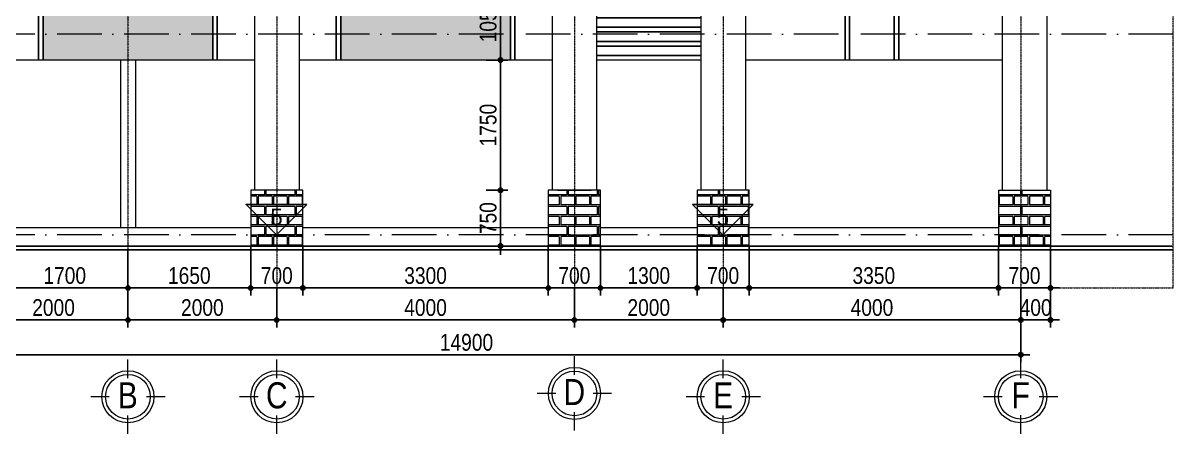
# Model space of a CAD drawing. Header units: millimetres. Extents: x 2593 to 26753, y 1290 to 17825.
# Drawn here: x 11284 to 26753, y 1290 to 6814 of the extents above; entities that cross this region are included whole.
import ezdxf
from ezdxf.enums import TextEntityAlignment as Align

# ---------------------------------------------------------------- set-up
doc = ezdxf.new("R2010")
doc.units = ezdxf.units.MM
doc.linetypes.add('ACAD_ISO10W100', pattern=[18, 12, -3, 0, -3])
for name, color, linetype in [('DIM', 1, 'Continuous'), ('HACTH', 8, 'Continuous'), ('HATCH', 8, 'Continuous'), ('TAGS', 60, 'Continuous'), ('TUONG', 131, 'Continuous')]:
    doc.layers.add(name, color=color, linetype=linetype)
for name, color, linetype, lineweight in [('HACHT', 8, 'Continuous', 5), ('NET-THAY', 2, 'Continuous', 13), ('TEN TRUC', 3, 'Continuous', 18), ('TRUC', 24, 'Continuous', 0)]:
    doc.layers.add(name, color=color, linetype=linetype, lineweight=lineweight)
doc.styles.add('AVO', font='')
doc.styles.add('HEL-CONDENSE', font='')
doc.styles.get("Standard").update_dxf_attribs({"font": 'arial.ttf'})
doc.styles.add('VNI-HELVE-CONDENSEN', font='')
doc.styles.get('AVO').set_extended_font_data('VNI-Avo')
doc.styles.get('HEL-CONDENSE').set_extended_font_data('VNI-Helve-Condense')
doc.styles.get('VNI-HELVE-CONDENSEN').set_extended_font_data('VNI-Helve-Condense')
doc.dimstyles.new('D100', dxfattribs={"dimtxt": 225, "dimasz": 1.2, "dimexe": 100, "dimexo": 0, "dimgap": 50, "dimtad": 1, "dimdec": 0, "dimzin": 13, "dimdsep": 46, "dimtxsty": 'HEL-CONDENSE', "dimblk": 'D50', "dimcen": 0, "dimclrd": 1, "dimclre": 1, "dimclrt": 7, "dimadec": 0, "dimazin": 0, "dimtfac": 1, "dimtdec": 0, "dimtmove": 0, "dimatfit": 3, "dimldrblk": 'D50', "dimfxl": 1, "dimtolj": 1, "dimtzin": 13, "dimarcsym": 0})
doc.dimstyles.get("Standard").update_dxf_attribs({"dimtxt": 0.18, "dimasz": 0.18, "dimexe": 0.18, "dimexo": 0.0625, "dimgap": 0.09, "dimtad": 0, "dimtih": 1, "dimtoh": 1, "dimdec": 4, "dimzin": 0, "dimdsep": 46, "dimtxsty": 'Standard', "dimcen": 0.09, "dimadec": 0, "dimazin": 0, "dimtfac": 1, "dimtdec": 4, "dimtofl": 0, "dimtmove": 0, "dimatfit": 3, "dimfxl": 1, "dimtolj": 1, "dimtzin": 0, "dimarcsym": 0})
pattern_1 = [(82.5, (-1056708.57, 348953.24), (-70.350659, 65.896356), [0, -76, 0, -85, 0, -81.25]), (52.5, (-1056708.57, 348953.24), (-37.206876, 162.348986), [0, -41, 0, -68.5, 0, -26.25]), (12.5, (-1056752.05, 348909.75), (109.9014636, 110.301619), [0, -25, 0, -90, 0, -117.5]), (2.5, (-1056752.05, 348909.75), (75.252108, 137.313143), [0, -12.5, 0, -59, 0, -67.5])]
pattern_2 = [(180, (-1316431.54, -224890.1), (-3e-14, -270.968), [387.35, -19.05]), (180, (-1316431.54, -225004.4), (-3e-14, -270.968), [387.35, -19.05]), (180, (-1316533.14, -225025.6), (-3e-14, -270.968), [184.15, -19.05]), (180, (-1316533.14, -225139.9), (-3e-14, -270.968), [184.15, -19.05]), (270, (-1316431.54, -224890.1), (406.4, -7e-14), [114.3, -156.6672]), (270, (-1316412.5, -224890.1), (406.4, -7e-14), [114.3, -156.6672]), (270, (-1316533.14, -225025.6), (203.2, -4e-14), [114.3, -156.6672]), (270, (-1316514.09, -225025.6), (203.2, -4e-14), [114.3, -156.6672])]

# ---------------------------------------------------------------- blocks, each defined once
blk = doc.blocks.new('D50')
at = {"layer": 'DIM'}
blk.add_hatch(color=256, dxfattribs=at).paths.add_polyline_path([(25, 0, 1), (-25, 0, 1)])
blk.add_line((25, 0), (100, 0), dxfattribs=at)
blk.add_circle((0, 0), 25, dxfattribs=at)
blk = doc.blocks.new('*D74')
at = {"layer": 'DEFPOINTS', "color": 0, "transparency": 16777216}
for p in [(20694, 3253), (24694, 3253), (20694, 2823)]:
    blk.add_point(p, dxfattribs=at)
at = {"layer": 'DIM', "color": 1, "lineweight": -2, "transparency": 16777216}
for p, q in [((20694, 3253), (20694, 2723)), ((24694, 3253), (24694, 2723)), ((24692, 2823), (20695, 2823))]:
    blk.add_line(p, q, dxfattribs=at)
at = {"layer": 'DIM', "color": 1, "lineweight": -2, "transparency": 16777216, "xscale": 1.199999999999999, "yscale": 1.199999999999999, "zscale": 1.199999999999999, "rotation": 180}
blk.add_blockref('D50', (20694, 2823), dxfattribs=at)
at = {"layer": 'DIM', "color": 1, "lineweight": -2, "transparency": 16777216, "xscale": 1.199999999999999, "yscale": 1.199999999999999, "zscale": 1.199999999999999}
blk.add_blockref('D50', (24694, 2823), dxfattribs=at)
at = {"layer": 'DIM', "color": 7, "transparency": 16777216, "insert": (22694, 2988), "char_height": 225, "attachment_point": 5, "style": 'HEL-CONDENSE'}
blk.add_mtext('\\A1;4000', dxfattribs=at)
blk = doc.blocks.new('*D75')
at = {"layer": 'DEFPOINTS', "color": 0, "transparency": 16777216}
for p in [(18694, 3253), (20694, 3253), (18694, 2823)]:
    blk.add_point(p, dxfattribs=at)
at = {"layer": 'DIM', "color": 1, "lineweight": -2, "transparency": 16777216}
for p, q in [((18694, 3253), (18694, 2723)), ((20694, 3253), (20694, 2723)), ((20692, 2823), (18695, 2823))]:
    blk.add_line(p, q, dxfattribs=at)
at = {"layer": 'DIM', "color": 1, "lineweight": -2, "transparency": 16777216, "xscale": 1.199999999999999, "yscale": 1.199999999999999, "zscale": 1.199999999999999, "rotation": 180}
blk.add_blockref('D50', (18694, 2823), dxfattribs=at)
at = {"layer": 'DIM', "color": 1, "lineweight": -2, "transparency": 16777216, "xscale": 1.199999999999999, "yscale": 1.199999999999999, "zscale": 1.199999999999999}
blk.add_blockref('D50', (20694, 2823), dxfattribs=at)
at = {"layer": 'DIM', "color": 7, "transparency": 16777216, "insert": (19694, 2988), "char_height": 225, "attachment_point": 5, "style": 'HEL-CONDENSE'}
blk.add_mtext('\\A1;2000', dxfattribs=at)
blk = doc.blocks.new('*D76')
at = {"layer": 'DEFPOINTS', "color": 0, "transparency": 16777216}
for p in [(14694, 3253), (18694, 3253), (14694, 2823)]:
    blk.add_point(p, dxfattribs=at)
at = {"layer": 'DIM', "color": 1, "lineweight": -2, "transparency": 16777216}
for p, q in [((14694, 3253), (14694, 2723)), ((18694, 3253), (18694, 2723)), ((18692, 2823), (14695, 2823))]:
    blk.add_line(p, q, dxfattribs=at)
at = {"layer": 'DIM', "color": 1, "lineweight": -2, "transparency": 16777216, "xscale": 1.199999999999999, "yscale": 1.199999999999999, "zscale": 1.199999999999999, "rotation": 180}
blk.add_blockref('D50', (14694, 2823), dxfattribs=at)
at = {"layer": 'DIM', "color": 1, "lineweight": -2, "transparency": 16777216, "xscale": 1.199999999999999, "yscale": 1.199999999999999, "zscale": 1.199999999999999}
blk.add_blockref('D50', (18694, 2823), dxfattribs=at)
at = {"layer": 'DIM', "color": 7, "transparency": 16777216, "insert": (16694, 2988), "char_height": 225, "attachment_point": 5, "style": 'HEL-CONDENSE'}
blk.add_mtext('\\A1;4000', dxfattribs=at)
blk = doc.blocks.new('*D77')
at = {"layer": 'DEFPOINTS', "color": 0, "transparency": 16777216}
for p in [(12694, 3253), (14694, 3253), (12694, 2823)]:
    blk.add_point(p, dxfattribs=at)
at = {"layer": 'DIM', "color": 1, "lineweight": -2, "transparency": 16777216}
for p, q in [((12694, 3253), (12694, 2723)), ((14694, 3253), (14694, 2723)), ((14692, 2823), (12695, 2823))]:
    blk.add_line(p, q, dxfattribs=at)
at = {"layer": 'DIM', "color": 1, "lineweight": -2, "transparency": 16777216, "xscale": 1.199999999999999, "yscale": 1.199999999999999, "zscale": 1.199999999999999, "rotation": 180}
blk.add_blockref('D50', (12694, 2823), dxfattribs=at)
at = {"layer": 'DIM', "color": 1, "lineweight": -2, "transparency": 16777216, "xscale": 1.199999999999999, "yscale": 1.199999999999999, "zscale": 1.199999999999999}
blk.add_blockref('D50', (14694, 2823), dxfattribs=at)
at = {"layer": 'DIM', "color": 7, "transparency": 16777216, "insert": (13694, 2988), "char_height": 225, "attachment_point": 5, "style": 'HEL-CONDENSE'}
blk.add_mtext('\\A1;2000', dxfattribs=at)
blk = doc.blocks.new('*D78')
at = {"layer": 'DEFPOINTS', "color": 0, "transparency": 16777216}
for p in [(9794, 3253), (24694, 3253), (24694, 2355)]:
    blk.add_point(p, dxfattribs=at)
at = {"layer": 'DIM', "color": 1, "lineweight": -2, "transparency": 16777216}
for p, q in [((9794, 3253), (9794, 2255)), ((24694, 3253), (24694, 2255)), ((9795, 2355), (24692, 2355))]:
    blk.add_line(p, q, dxfattribs=at)
at = {"layer": 'DIM', "color": 1, "lineweight": -2, "transparency": 16777216, "xscale": 1.199999999999999, "yscale": 1.199999999999999, "zscale": 1.199999999999999, "rotation": 180}
blk.add_blockref('D50', (9794, 2355), dxfattribs=at)
at = {"layer": 'DIM', "color": 1, "lineweight": -2, "transparency": 16777216, "xscale": 1.199999999999999, "yscale": 1.199999999999999, "zscale": 1.199999999999999}
blk.add_blockref('D50', (24694, 2355), dxfattribs=at)
at = {"layer": 'DIM', "color": 7, "transparency": 16777216, "insert": (17244, 2520), "char_height": 225, "attachment_point": 5, "style": 'HEL-CONDENSE'}
blk.add_mtext('\\A1;14900', dxfattribs=at)
blk = doc.blocks.new('A$C206177D3')
at = {"layer": 'TEN TRUC', "ltscale": 1000}
for p, q in [((-37, 240), (-37, 490)), ((-287, -10), (-537, -10)), ((463, -10), (213, -10)), ((-37, -510), (-37, -260))]:
    blk.add_line(p, q, dxfattribs=at)
blk.add_circle((-37, -10), 350, dxfattribs=at)
at = {"layer": 'TEN TRUC', "color": 254, "ltscale": 1000}
blk.add_circle((-37, -10), 300, dxfattribs=at)
blk = doc.blocks.new('*D79')
at = {"layer": 'DEFPOINTS', "color": 0, "transparency": 16777216}
for p in [(10694, 3253), (12694, 3253), (10694, 2823)]:
    blk.add_point(p, dxfattribs=at)
at = {"layer": 'DIM', "color": 1, "lineweight": -2, "transparency": 16777216}
for p, q in [((10694, 3253), (10694, 2723)), ((12694, 3253), (12694, 2723)), ((12692, 2823), (10695, 2823))]:
    blk.add_line(p, q, dxfattribs=at)
at = {"layer": 'DIM', "color": 1, "lineweight": -2, "transparency": 16777216, "xscale": 1.199999999999999, "yscale": 1.199999999999999, "zscale": 1.199999999999999, "rotation": 180}
blk.add_blockref('D50', (10694, 2823), dxfattribs=at)
at = {"layer": 'DIM', "color": 1, "lineweight": -2, "transparency": 16777216, "xscale": 1.199999999999999, "yscale": 1.199999999999999, "zscale": 1.199999999999999}
blk.add_blockref('D50', (12694, 2823), dxfattribs=at)
at = {"layer": 'DIM', "color": 7, "transparency": 16777216, "insert": (11694, 2988), "char_height": 225, "attachment_point": 5, "style": 'HEL-CONDENSE'}
blk.add_mtext('\\A1;2000', dxfattribs=at)
blk = doc.blocks.new('*D81')
at = {"layer": 'DEFPOINTS', "color": 0, "transparency": 16777216}
for p in [(24694, 3253), (25094, 3153), (25094, 2823)]:
    blk.add_point(p, dxfattribs=at)
at = {"layer": 'DIM', "color": 1, "lineweight": -2, "transparency": 16777216}
for p, q in [((24694, 3253), (24694, 2723)), ((25094, 3153), (25094, 2723)), ((24695, 2823), (25092, 2823))]:
    blk.add_line(p, q, dxfattribs=at)
at = {"layer": 'DIM', "color": 1, "lineweight": -2, "transparency": 16777216, "xscale": 1.199999999999999, "yscale": 1.199999999999999, "zscale": 1.199999999999999, "rotation": 180}
blk.add_blockref('D50', (24694, 2823), dxfattribs=at)
at = {"layer": 'DIM', "color": 1, "lineweight": -2, "transparency": 16777216, "xscale": 1.199999999999999, "yscale": 1.199999999999999, "zscale": 1.199999999999999}
blk.add_blockref('D50', (25094, 2823), dxfattribs=at)
at = {"layer": 'DIM', "color": 7, "transparency": 16777216, "insert": (24894, 2988), "char_height": 225, "attachment_point": 5, "style": 'HEL-CONDENSE'}
blk.add_mtext('\\A1;400', dxfattribs=at)
blk = doc.blocks.new('*D116')
at = {"layer": 'DEFPOINTS', "color": 0, "linetype": 'Continuous', "transparency": 16777216}
for p in [(17510, 7366), (17510, 6316), (17701, 6316)]:
    blk.add_point(p, dxfattribs=at)
at = {"layer": 'DIM', "color": 1, "linetype": 'Continuous', "lineweight": -2, "transparency": 16777216}
for p, q in [((17510, 7366), (17801, 7366)), ((17701, 7365), (17701, 6317)), ((17510, 6316), (17801, 6316))]:
    blk.add_line(p, q, dxfattribs=at)
at = {"layer": 'DIM', "color": 1, "linetype": 'Continuous', "lineweight": -2, "transparency": 16777216, "xscale": 1.199999999999999, "yscale": 1.199999999999999, "zscale": 1.199999999999999}
for p, rotation in [((17701, 7366), 90), ((17701, 6316), 270)]:
    blk.add_blockref('D50', p, dxfattribs=dict(at, rotation=rotation))
at = {"layer": 'DIM', "color": 7, "linetype": 'Continuous', "transparency": 16777216, "insert": (17536, 6841), "char_height": 225, "attachment_point": 5, "rotation": 90, "style": 'HEL-CONDENSE'}
blk.add_mtext('\\A1;1050', dxfattribs=at)
blk = doc.blocks.new('*D117')
at = {"layer": 'DEFPOINTS', "color": 0, "linetype": 'Continuous', "transparency": 16777216}
for p in [(17510, 6316), (17510, 4566), (17701, 4566)]:
    blk.add_point(p, dxfattribs=at)
at = {"layer": 'DIM', "color": 1, "linetype": 'Continuous', "lineweight": -2, "transparency": 16777216}
for p, q in [((17510, 6316), (17801, 6316)), ((17701, 6315), (17701, 4567)), ((17510, 4566), (17801, 4566))]:
    blk.add_line(p, q, dxfattribs=at)
at = {"layer": 'DIM', "color": 1, "linetype": 'Continuous', "lineweight": -2, "transparency": 16777216, "xscale": 1.199999999999999, "yscale": 1.199999999999999, "zscale": 1.199999999999999}
for p, rotation in [((17701, 6316), 90), ((17701, 4566), 270)]:
    blk.add_blockref('D50', p, dxfattribs=dict(at, rotation=rotation))
at = {"layer": 'DIM', "color": 7, "linetype": 'Continuous', "transparency": 16777216, "insert": (17536, 5441), "char_height": 225, "attachment_point": 5, "rotation": 90, "style": 'HEL-CONDENSE'}
blk.add_mtext('\\A1;1750', dxfattribs=at)
blk = doc.blocks.new('*D118')
at = {"layer": 'DEFPOINTS', "color": 0, "linetype": 'Continuous', "transparency": 16777216}
for p in [(17510, 4566), (17610, 3816), (17701, 3816)]:
    blk.add_point(p, dxfattribs=at)
at = {"layer": 'DIM', "color": 1, "linetype": 'Continuous', "lineweight": -2, "transparency": 16777216}
for p, q in [((17510, 4566), (17801, 4566)), ((17701, 4565), (17701, 3817)), ((17610, 3816), (17801, 3816))]:
    blk.add_line(p, q, dxfattribs=at)
at = {"layer": 'DIM', "color": 1, "linetype": 'Continuous', "lineweight": -2, "transparency": 16777216, "xscale": 1.199999999999999, "yscale": 1.199999999999999, "zscale": 1.199999999999999}
for p, rotation in [((17701, 4566), 90), ((17701, 3816), 270)]:
    blk.add_blockref('D50', p, dxfattribs=dict(at, rotation=rotation))
at = {"layer": 'DIM', "color": 7, "linetype": 'Continuous', "transparency": 16777216, "insert": (17536, 4191), "char_height": 225, "attachment_point": 5, "rotation": 90, "style": 'HEL-CONDENSE'}
blk.add_mtext('\\A1;750', dxfattribs=at)
blk = doc.blocks.new('*D119')
at = {"layer": 'DEFPOINTS', "color": 0, "linetype": 'Continuous', "transparency": 16777216}
for p in [(24394, 3816), (25094, 3816), (24394, 3253)]:
    blk.add_point(p, dxfattribs=at)
at = {"layer": 'DIM', "color": 1, "linetype": 'Continuous', "lineweight": -2, "transparency": 16777216}
for p, q in [((24394, 3816), (24394, 3153)), ((25094, 3816), (25094, 3153)), ((25092, 3253), (24395, 3253))]:
    blk.add_line(p, q, dxfattribs=at)
at = {"layer": 'DIM', "color": 1, "linetype": 'Continuous', "lineweight": -2, "transparency": 16777216, "xscale": 1.199999999999999, "yscale": 1.199999999999999, "zscale": 1.199999999999999, "rotation": 180}
blk.add_blockref('D50', (24394, 3253), dxfattribs=at)
at = {"layer": 'DIM', "color": 1, "linetype": 'Continuous', "lineweight": -2, "transparency": 16777216, "xscale": 1.199999999999999, "yscale": 1.199999999999999, "zscale": 1.199999999999999}
blk.add_blockref('D50', (25094, 3253), dxfattribs=at)
at = {"layer": 'DIM', "color": 7, "linetype": 'Continuous', "transparency": 16777216, "insert": (24744, 3418), "char_height": 225, "attachment_point": 5, "style": 'HEL-CONDENSE'}
blk.add_mtext('\\A1;700', dxfattribs=at)
blk = doc.blocks.new('*D120')
at = {"layer": 'DEFPOINTS', "color": 0, "linetype": 'Continuous', "transparency": 16777216}
for p in [(21044, 3816), (24394, 3816), (21044, 3253)]:
    blk.add_point(p, dxfattribs=at)
at = {"layer": 'DIM', "color": 1, "linetype": 'Continuous', "lineweight": -2, "transparency": 16777216}
for p, q in [((21044, 3816), (21044, 3153)), ((24394, 3816), (24394, 3153)), ((24392, 3253), (21045, 3253))]:
    blk.add_line(p, q, dxfattribs=at)
at = {"layer": 'DIM', "color": 1, "linetype": 'Continuous', "lineweight": -2, "transparency": 16777216, "xscale": 1.199999999999999, "yscale": 1.199999999999999, "zscale": 1.199999999999999, "rotation": 180}
blk.add_blockref('D50', (21044, 3253), dxfattribs=at)
at = {"layer": 'DIM', "color": 1, "linetype": 'Continuous', "lineweight": -2, "transparency": 16777216, "xscale": 1.199999999999999, "yscale": 1.199999999999999, "zscale": 1.199999999999999}
blk.add_blockref('D50', (24394, 3253), dxfattribs=at)
at = {"layer": 'DIM', "color": 7, "linetype": 'Continuous', "transparency": 16777216, "insert": (22719, 3418), "char_height": 225, "attachment_point": 5, "style": 'HEL-CONDENSE'}
blk.add_mtext('\\A1;3350', dxfattribs=at)
blk = doc.blocks.new('*D121')
at = {"layer": 'DEFPOINTS', "color": 0, "linetype": 'Continuous', "transparency": 16777216}
for p in [(20344, 3816), (21044, 3816), (20344, 3253)]:
    blk.add_point(p, dxfattribs=at)
at = {"layer": 'DIM', "color": 1, "linetype": 'Continuous', "lineweight": -2, "transparency": 16777216}
for p, q in [((20344, 3816), (20344, 3153)), ((21044, 3816), (21044, 3153)), ((21042, 3253), (20345, 3253))]:
    blk.add_line(p, q, dxfattribs=at)
at = {"layer": 'DIM', "color": 1, "linetype": 'Continuous', "lineweight": -2, "transparency": 16777216, "xscale": 1.199999999999999, "yscale": 1.199999999999999, "zscale": 1.199999999999999, "rotation": 180}
blk.add_blockref('D50', (20344, 3253), dxfattribs=at)
at = {"layer": 'DIM', "color": 1, "linetype": 'Continuous', "lineweight": -2, "transparency": 16777216, "xscale": 1.199999999999999, "yscale": 1.199999999999999, "zscale": 1.199999999999999}
blk.add_blockref('D50', (21044, 3253), dxfattribs=at)
at = {"layer": 'DIM', "color": 7, "linetype": 'Continuous', "transparency": 16777216, "insert": (20694, 3418), "char_height": 225, "attachment_point": 5, "style": 'HEL-CONDENSE'}
blk.add_mtext('\\A1;700', dxfattribs=at)
blk = doc.blocks.new('*D122')
at = {"layer": 'DEFPOINTS', "color": 0, "linetype": 'Continuous', "transparency": 16777216}
for p in [(19044, 3816), (20344, 3816), (19044, 3253)]:
    blk.add_point(p, dxfattribs=at)
at = {"layer": 'DIM', "color": 1, "linetype": 'Continuous', "lineweight": -2, "transparency": 16777216}
for p, q in [((19044, 3816), (19044, 3153)), ((20344, 3816), (20344, 3153)), ((20342, 3253), (19045, 3253))]:
    blk.add_line(p, q, dxfattribs=at)
at = {"layer": 'DIM', "color": 1, "linetype": 'Continuous', "lineweight": -2, "transparency": 16777216, "xscale": 1.199999999999999, "yscale": 1.199999999999999, "zscale": 1.199999999999999, "rotation": 180}
blk.add_blockref('D50', (19044, 3253), dxfattribs=at)
at = {"layer": 'DIM', "color": 1, "linetype": 'Continuous', "lineweight": -2, "transparency": 16777216, "xscale": 1.199999999999999, "yscale": 1.199999999999999, "zscale": 1.199999999999999}
blk.add_blockref('D50', (20344, 3253), dxfattribs=at)
at = {"layer": 'DIM', "color": 7, "linetype": 'Continuous', "transparency": 16777216, "insert": (19694, 3418), "char_height": 225, "attachment_point": 5, "style": 'HEL-CONDENSE'}
blk.add_mtext('\\A1;1300', dxfattribs=at)
blk = doc.blocks.new('*D123')
at = {"layer": 'DEFPOINTS', "color": 0, "linetype": 'Continuous', "transparency": 16777216}
for p in [(18344, 3816), (19044, 3816), (18344, 3253)]:
    blk.add_point(p, dxfattribs=at)
at = {"layer": 'DIM', "color": 1, "linetype": 'Continuous', "lineweight": -2, "transparency": 16777216}
for p, q in [((18344, 3816), (18344, 3153)), ((19044, 3816), (19044, 3153)), ((19042, 3253), (18345, 3253))]:
    blk.add_line(p, q, dxfattribs=at)
at = {"layer": 'DIM', "color": 1, "linetype": 'Continuous', "lineweight": -2, "transparency": 16777216, "xscale": 1.199999999999999, "yscale": 1.199999999999999, "zscale": 1.199999999999999, "rotation": 180}
blk.add_blockref('D50', (18344, 3253), dxfattribs=at)
at = {"layer": 'DIM', "color": 1, "linetype": 'Continuous', "lineweight": -2, "transparency": 16777216, "xscale": 1.199999999999999, "yscale": 1.199999999999999, "zscale": 1.199999999999999}
blk.add_blockref('D50', (19044, 3253), dxfattribs=at)
at = {"layer": 'DIM', "color": 7, "linetype": 'Continuous', "transparency": 16777216, "insert": (18694, 3418), "char_height": 225, "attachment_point": 5, "style": 'HEL-CONDENSE'}
blk.add_mtext('\\A1;700', dxfattribs=at)
blk = doc.blocks.new('*D124')
at = {"layer": 'DEFPOINTS', "color": 0, "linetype": 'Continuous', "transparency": 16777216}
for p in [(15044, 3816), (18344, 3816), (15044, 3253)]:
    blk.add_point(p, dxfattribs=at)
at = {"layer": 'DIM', "color": 1, "linetype": 'Continuous', "lineweight": -2, "transparency": 16777216}
for p, q in [((15044, 3816), (15044, 3153)), ((18344, 3816), (18344, 3153)), ((18342, 3253), (15045, 3253))]:
    blk.add_line(p, q, dxfattribs=at)
at = {"layer": 'DIM', "color": 1, "linetype": 'Continuous', "lineweight": -2, "transparency": 16777216, "xscale": 1.199999999999999, "yscale": 1.199999999999999, "zscale": 1.199999999999999, "rotation": 180}
blk.add_blockref('D50', (15044, 3253), dxfattribs=at)
at = {"layer": 'DIM', "color": 1, "linetype": 'Continuous', "lineweight": -2, "transparency": 16777216, "xscale": 1.199999999999999, "yscale": 1.199999999999999, "zscale": 1.199999999999999}
blk.add_blockref('D50', (18344, 3253), dxfattribs=at)
at = {"layer": 'DIM', "color": 7, "linetype": 'Continuous', "transparency": 16777216, "insert": (16694, 3418), "char_height": 225, "attachment_point": 5, "style": 'HEL-CONDENSE'}
blk.add_mtext('\\A1;3300', dxfattribs=at)
blk = doc.blocks.new('*D125')
at = {"layer": 'DEFPOINTS', "color": 0, "linetype": 'Continuous', "transparency": 16777216}
for p in [(14344, 3816), (15044, 3816), (14344, 3253)]:
    blk.add_point(p, dxfattribs=at)
at = {"layer": 'DIM', "color": 1, "linetype": 'Continuous', "lineweight": -2, "transparency": 16777216}
for p, q in [((14344, 3816), (14344, 3153)), ((15044, 3816), (15044, 3153)), ((15042, 3253), (14345, 3253))]:
    blk.add_line(p, q, dxfattribs=at)
at = {"layer": 'DIM', "color": 1, "linetype": 'Continuous', "lineweight": -2, "transparency": 16777216, "xscale": 1.199999999999999, "yscale": 1.199999999999999, "zscale": 1.199999999999999, "rotation": 180}
blk.add_blockref('D50', (14344, 3253), dxfattribs=at)
at = {"layer": 'DIM', "color": 1, "linetype": 'Continuous', "lineweight": -2, "transparency": 16777216, "xscale": 1.199999999999999, "yscale": 1.199999999999999, "zscale": 1.199999999999999}
blk.add_blockref('D50', (15044, 3253), dxfattribs=at)
at = {"layer": 'DIM', "color": 7, "linetype": 'Continuous', "transparency": 16777216, "insert": (14694, 3418), "char_height": 225, "attachment_point": 5, "style": 'HEL-CONDENSE'}
blk.add_mtext('\\A1;700', dxfattribs=at)
blk = doc.blocks.new('*D126')
at = {"layer": 'DEFPOINTS', "color": 0, "linetype": 'Continuous', "transparency": 16777216}
for p in [(12694, 3766), (14344, 3816), (12694, 3253)]:
    blk.add_point(p, dxfattribs=at)
at = {"layer": 'DIM', "color": 1, "linetype": 'Continuous', "lineweight": -2, "transparency": 16777216}
for p, q in [((12694, 3766), (12694, 3153)), ((14344, 3816), (14344, 3153)), ((14342, 3253), (12695, 3253))]:
    blk.add_line(p, q, dxfattribs=at)
at = {"layer": 'DIM', "color": 1, "linetype": 'Continuous', "lineweight": -2, "transparency": 16777216, "xscale": 1.199999999999999, "yscale": 1.199999999999999, "zscale": 1.199999999999999, "rotation": 180}
blk.add_blockref('D50', (12694, 3253), dxfattribs=at)
at = {"layer": 'DIM', "color": 1, "linetype": 'Continuous', "lineweight": -2, "transparency": 16777216, "xscale": 1.199999999999999, "yscale": 1.199999999999999, "zscale": 1.199999999999999}
blk.add_blockref('D50', (14344, 3253), dxfattribs=at)
at = {"layer": 'DIM', "color": 7, "linetype": 'Continuous', "transparency": 16777216, "insert": (13519, 3418), "char_height": 225, "attachment_point": 5, "style": 'HEL-CONDENSE'}
blk.add_mtext('\\A1;1650', dxfattribs=at)
blk = doc.blocks.new('*D127')
at = {"layer": 'DEFPOINTS', "color": 0, "linetype": 'Continuous', "transparency": 16777216}
for p in [(10994, 3816), (12694, 3766), (10994, 3253)]:
    blk.add_point(p, dxfattribs=at)
at = {"layer": 'DIM', "color": 1, "linetype": 'Continuous', "lineweight": -2, "transparency": 16777216}
for p, q in [((10994, 3816), (10994, 3153)), ((12694, 3766), (12694, 3153)), ((12692, 3253), (10995, 3253))]:
    blk.add_line(p, q, dxfattribs=at)
at = {"layer": 'DIM', "color": 1, "linetype": 'Continuous', "lineweight": -2, "transparency": 16777216, "xscale": 1.199999999999999, "yscale": 1.199999999999999, "zscale": 1.199999999999999, "rotation": 180}
blk.add_blockref('D50', (10994, 3253), dxfattribs=at)
at = {"layer": 'DIM', "color": 1, "linetype": 'Continuous', "lineweight": -2, "transparency": 16777216, "xscale": 1.199999999999999, "yscale": 1.199999999999999, "zscale": 1.199999999999999}
blk.add_blockref('D50', (12694, 3253), dxfattribs=at)
at = {"layer": 'DIM', "color": 7, "linetype": 'Continuous', "transparency": 16777216, "insert": (11844, 3418), "char_height": 225, "attachment_point": 5, "style": 'HEL-CONDENSE'}
blk.add_mtext('\\A1;1700', dxfattribs=at)
blk = doc.blocks.new('TUONG-NAM')
at = {"layer": 'TAGS'}
blk.add_lwpolyline([(-453, -453), (453, -453), (0, 0)], close=True, dxfattribs=at)
at = {"layer": 'TAGS', "linetype": 'Continuous', "style": 'AVO'}
blk.add_attdef('KH-TUONG', text='', height=250, dxfattribs=at).set_placement((0, -269), align=Align.MIDDLE_CENTER)

msp = doc.modelspace()

# ---------------------------------------------------------------- hatches: boundary and pattern name
at = {"layer": 'HACHT'}
h = msp.add_hatch(dxfattribs=at)
h.set_pattern_fill('AR-BRELM', color=256, scale=2, angle=180, style=0)
h.set_pattern_definition(pattern_2)
h.paths.add_polyline_path([(14343.676, 3965.784), (14343.676, 3815.784), (14693.676, 3815.784), (14693.676, 3965.784)])
h.paths.add_polyline_path([(14343.676, 4565.784), (14343.676, 3965.784), (14693.676, 3965.784), (14693.676, 4565.784)])
h.paths.add_polyline_path([(15043.676, 3965.784), (15043.676, 4565.784), (14693.676, 4565.784), (14693.676, 3965.784)])
h.paths.add_polyline_path([(15043.676, 3815.784), (15043.676, 3965.784), (14693.676, 3965.784), (14693.676, 3815.784)])
h = msp.add_hatch(dxfattribs=at)
h.set_pattern_fill('AR-BRELM', color=256, scale=2, angle=180, style=0)
h.set_pattern_definition(pattern_2)
h.paths.add_polyline_path([(18343.676, 4565.784), (18343.676, 3965.784), (18693.676, 3965.784), (18693.676, 4565.784)])
h.paths.add_polyline_path([(19043.676, 3965.784), (19043.676, 4565.784), (18693.676, 4565.784), (18693.676, 3965.784)])
h.paths.add_polyline_path([(19043.676, 3815.784), (19043.676, 3965.784), (18693.676, 3965.784), (18693.676, 3815.784)])
h.paths.add_polyline_path([(18343.676, 3965.784), (18343.676, 3815.784), (18693.676, 3815.784), (18693.676, 3965.784)])
h = msp.add_hatch(dxfattribs=at)
h.set_pattern_fill('AR-BRELM', color=256, scale=2, angle=180, style=0)
h.set_pattern_definition(pattern_2)
h.paths.add_polyline_path([(21043.676, 3965.784), (21043.676, 4565.784), (20693.676, 4565.784), (20693.676, 3965.784)])
h.paths.add_polyline_path([(21043.676, 3815.784), (21043.676, 3965.784), (20693.676, 3965.784), (20693.676, 3815.784)])
h.paths.add_polyline_path([(20343.676, 3965.784), (20343.676, 3815.784), (20693.676, 3815.784), (20693.676, 3965.784)])
h.paths.add_polyline_path([(20343.676, 4565.784), (20343.676, 3965.784), (20693.676, 3965.784), (20693.676, 4565.784)])
h = msp.add_hatch(dxfattribs=at)
h.set_pattern_fill('AR-BRELM', color=256, scale=2, angle=180, style=0)
h.set_pattern_definition(pattern_2)
h.paths.add_polyline_path([(24393.676, 4565.784), (24393.676, 3965.784), (24743.676, 3965.784), (24743.676, 4565.784)])
h.paths.add_polyline_path([(24393.676, 3965.784), (24393.676, 3815.784), (24743.676, 3815.784), (24743.676, 3965.784)])
h.paths.add_polyline_path([(25093.676, 3815.784), (25093.676, 3965.784), (24743.676, 3965.784), (24743.676, 3815.784)])
h.paths.add_polyline_path([(25093.676, 3965.784), (25093.676, 4565.784), (24743.676, 4565.784), (24743.676, 3965.784)])
at = {"layer": 'HACTH'}
h = msp.add_hatch(dxfattribs=at)
h.set_pattern_fill('AR-SAND', color=256, scale=50, angle=45, style=0)
h.set_pattern_definition(pattern_1)
h.paths.add_polyline_path([(12693.676, 13865.784), (11553.676, 13865.784), (11553.676, 12765.784), (12693.676, 12765.784)])
h.paths.add_polyline_path([(13833.676, 13865.784), (12693.676, 13865.784), (12693.676, 12765.784), (13833.676, 12765.784)])
h.paths.add_polyline_path([(13833.681, 10965.784), (12693.676, 10965.784), (12693.676, 10265.784), (13833.679, 10265.784)])
h.paths.add_polyline_path([(12693.676, 10965.784), (11553.681, 10965.784), (11553.679, 10265.784), (12693.676, 10265.784)])
h.paths.add_polyline_path([(12693.676, 10265.784), (11553.679, 10265.784), (11553.676, 9165.784), (12693.676, 9165.784)])
h.paths.add_polyline_path([(13833.679, 10265.784), (12693.676, 10265.784), (12693.676, 9165.784), (13833.676, 9165.784)])
h.paths.add_polyline_path([(13833.676, 7365.784), (12693.676, 7365.784), (12693.676, 6665.784), (13833.676, 6665.784)])
h.paths.add_polyline_path([(12693.676, 7365.784), (11553.676, 7365.784), (11553.676, 6665.784), (12693.676, 6665.784)])
h.paths.add_polyline_path([(12693.676, 6665.784), (11553.676, 6665.784), (11553.676, 6315.784), (12693.676, 6315.784)])
h.paths.add_polyline_path([(13833.676, 6665.784), (12693.676, 6665.784), (12693.676, 6315.784), (13833.676, 6315.784)])
h = msp.add_hatch(dxfattribs=at)
h.set_pattern_fill('AR-SAND', color=256, scale=50, angle=45, style=0)
h.set_pattern_definition(pattern_1)
h.paths.add_polyline_path([(17833.676, 6665.784), (15553.676, 6665.784), (15553.676, 6315.784), (17833.676, 6315.784)])
h.paths.add_polyline_path([(17833.676, 7365.784), (15553.676, 7365.784), (15553.676, 6665.784), (17833.676, 6665.784)])
h.paths.add_polyline_path([(17833.679, 10265.784), (15553.679, 10265.784), (15553.676, 9165.784), (17833.676, 9165.784)])
h.paths.add_polyline_path([(17833.681, 10965.784), (15553.681, 10965.784), (15553.679, 10265.784), (17833.679, 10265.784)])
h.paths.add_polyline_path([(17833.676, 13865.784), (15553.676, 13865.784), (15553.676, 12765.784), (17833.676, 12765.784)])
h = msp.add_hatch(dxfattribs=at)
h.set_pattern_fill('ANSI32', color=256, scale=20, angle=135, style=0)
h.set_pattern_definition([(180, (-179835.95, -436028.04), (-1e-14, -190.5), []), (180, (-179899.45, -435964.54), (-1e-14, -190.5), [])])
h.paths.add_polyline_path([(20393.676, 13865.784), (18993.676, 13865.784), (18993.676, 12965.784), (20393.676, 12965.784)])
h.paths.add_polyline_path([(20393.676, 10965.784), (18993.676, 10965.784), (18993.676, 10265.784), (20393.676, 10265.784)])
h.paths.add_polyline_path([(20393.676, 10265.784), (18993.676, 10265.784), (18993.676, 9365.784), (20393.676, 9365.784)])
h.paths.add_polyline_path([(20393.676, 7365.784), (18993.676, 7365.784), (18993.676, 6665.784), (20393.676, 6665.784)])
h.paths.add_polyline_path([(20393.676, 6665.784), (18993.676, 6665.784), (18993.676, 6315.784), (20393.676, 6315.784)])

# ---------------------------------------------------------------- linework, layer by layer
at = {"layer": 'HATCH'}
for p, q in [((15493.676, 13865.784), (15493.676, 6315.784)), ((17893.676, 13865.784), (17893.676, 6315.784)), ((22333.676, 13865.784), (22333.676, 6315.784)), ((22393.676, 13865.784), (22393.676, 6315.784)), ((22993.676, 13865.784), (22993.676, 6315.784)), ((23053.676, 13865.784), (23053.676, 6315.784)), ((11493.676, 7365.784), (11493.676, 6315.784)), ((11553.676, 7365.784), (11553.676, 6315.784)), ((13833.676, 7365.784), (13833.676, 6315.784)), ((13893.676, 7365.784), (13893.676, 6315.784)), ((15553.676, 7365.784), (15553.676, 6315.784)), ((17833.676, 7365.784), (17833.676, 6315.784))]:
    msp.add_line(p, q, dxfattribs=at)
at = {"layer": 'NET-THAY'}
for p, q in [((14393.676, 13865.784), (14393.676, 4565.784)), ((14993.676, 13865.784), (14993.676, 4565.784)), ((18393.676, 13865.784), (18393.676, 4565.784)), ((18993.676, 13865.784), (18993.676, 4565.784)), ((20393.676, 13865.784), (20393.676, 4565.784)), ((20993.676, 13865.784), (20993.676, 4565.784)), ((24443.676, 13865.784), (24443.676, 4565.784)), ((25043.676, 13865.784), (25043.676, 4565.784)), ((25043.676, 13865.784), (25043.676, 4565.784)), ((14393.676, 6315.784), (10943.676, 6315.784)), ((12593.676, 6315.784), (12593.676, 4065.784)), ((12793.676, 6315.784), (12793.676, 4065.784)), ((18393.676, 6315.784), (14993.676, 6315.784)), ((20393.676, 6315.784), (18993.676, 6315.784)), ((24443.676, 6315.784), (20993.676, 6315.784)), ((24443.676, 6315.784), (24443.676, 4565.784)), ((14918.676, 4565.784), (14468.676, 4565.784)), ((18468.676, 4565.784), (18918.676, 4565.784)), ((24393.676, 4565.784), (24393.676, 3815.784)), ((24393.676, 4565.784), (25093.676, 4565.784)), ((24393.676, 4565.784), (24393.676, 3815.784)), ((24393.676, 4565.784), (25093.676, 4565.784)), ((25093.676, 4565.784), (25093.676, 3815.784)), ((25093.676, 4565.784), (25093.676, 3815.784)), ((10993.676, 4065.784), (14343.676, 4065.784)), ((15043.676, 4065.784), (18343.676, 4065.784)), ((19043.676, 4065.784), (20343.676, 4065.784)), ((21043.676, 4065.784), (24393.676, 4065.784))]:
    msp.add_line(p, q, dxfattribs=at)
for points in [[(15043.676, 3815.784), (15043.676, 4565.784), (14343.676, 4565.784), (14343.676, 3815.784)], [(19043.676, 3815.784), (19043.676, 4565.784), (18343.676, 4565.784), (18343.676, 3815.784)], [(21043.676, 3815.784), (21043.676, 4565.784), (20343.676, 4565.784), (20343.676, 3815.784)]]:
    msp.add_lwpolyline(points, dxfattribs=at)
at = {"layer": 'TRUC', "linetype": 'ACAD_ISO10W100', "ltscale": 50}
for p, q in [((26743.275, 6665.784), (5673.932, 6665.784)), ((26743.275, 3965.784), (5673.932, 3965.784))]:
    msp.add_line(p, q, dxfattribs=at)
at = {"layer": 'TRUC', "linetype": 'ACAD_ISO10W100', "ltscale": 0.2}
msp.add_lwpolyline([(26743.275, 17509.965), (5673.932, 17509.965), (5673.932, 3252.907), (26743.275, 3252.907)], close=True, dxfattribs=at)
for points in [[(12693.676, 17509.965), (12693.676, 3252.907)], [(14693.676, 17509.965), (14693.676, 3252.907)], [(18693.676, 17509.965), (18693.676, 3252.907)], [(20693.676, 17509.965), (20693.676, 3252.907)], [(24693.676, 17509.965), (24693.676, 3252.907)]]:
    msp.add_lwpolyline(points, dxfattribs=at)
at = {"layer": 'TUONG'}
msp.add_line((26743.275, 3815.784), (5673.932, 3815.784), dxfattribs=at)
at = {"layer": 'TUONG', "const_width": 20}
msp.add_lwpolyline([(26743.275, 3765.784), (5673.932, 3765.784)], dxfattribs=at)

# ---------------------------------------------------------------- block references
at = {"layer": 'TAGS', "linetype": 'Continuous'}
ref = msp.add_blockref('TUONG-NAM', (14690.565, 3964.743), dxfattribs=dict(at, xscale=0.8999999999068677, yscale=0.9000000000232831, zscale=0.9, rotation=180))
ref.add_attrib('KH-TUONG', '5', dxfattribs={"color": 7, "linetype": 'Continuous', "height": 225, "style": 'AVO'}).set_placement((14690.12, 4207.097), align=Align.MIDDLE_CENTER)
ref = msp.add_blockref('TUONG-NAM', (20690.565, 3964.743), dxfattribs=dict(at, xscale=0.8999999999068677, yscale=0.9000000000232831, zscale=0.9, rotation=180))
ref.add_attrib('KH-TUONG', '5', dxfattribs={"color": 7, "linetype": 'Continuous', "height": 225, "style": 'AVO'}).set_placement((20690.12, 4207.097), align=Align.MIDDLE_CENTER)
at = {"layer": 'TAGS', "ltscale": 1000}
ref = msp.add_blockref('A$C206177D3', (18732.308, 1844.371), dxfattribs=at)
ref.add_attrib('A', 'D', dxfattribs={"color": 7, "ltscale": 1000, "height": 350, "style": 'VNI-HELVE-CONDENSEN'}).set_placement((18694.004, 1678.733), align=Align.CENTER)
ref = msp.add_blockref('A$C206177D3', (12730.298, 1800.094), dxfattribs=at)
ref.add_attrib('A', 'B', dxfattribs={"color": 7, "ltscale": 1000, "height": 350, "style": 'VNI-HELVE-CONDENSEN'}).set_placement((12691.993, 1634.456), align=Align.CENTER)
ref = msp.add_blockref('A$C206177D3', (14732.343, 1800.094), dxfattribs=at)
ref.add_attrib('A', 'C', dxfattribs={"color": 7, "ltscale": 1000, "height": 350, "style": 'VNI-HELVE-CONDENSEN'}).set_placement((14694.039, 1634.456), align=Align.CENTER)
ref = msp.add_blockref('A$C206177D3', (20732.344, 1799.537), dxfattribs=at)
ref.add_attrib('A', 'E', dxfattribs={"color": 7, "ltscale": 1000, "height": 350, "style": 'VNI-HELVE-CONDENSEN'}).set_placement((20694.039, 1633.899), align=Align.CENTER)
ref = msp.add_blockref('A$C206177D3', (24730.298, 1800.651), dxfattribs=at)
ref.add_attrib('A', 'F', dxfattribs={"color": 7, "ltscale": 1000, "height": 350, "style": 'VNI-HELVE-CONDENSEN'}).set_placement((24691.993, 1635.013), align=Align.CENTER)

# ---------------------------------------------------------------- dimensions: what is measured, and where the dimension line sits
at = {"layer": 'DIM', "linetype": 'Continuous'}
for base, p1, p2, picture, middle in [((17700.821, 6315.784), (17510.283, 7365.784), (17510.283, 6315.784), '*D116', (17535.921, 6840.784)), ((17700.821, 4565.784), (17510.283, 6315.784), (17510.283, 4565.784), '*D117', (17535.921, 5440.784)), ((17700.821, 3815.784), (17510.283, 4565.784), (17610.283, 3815.784), '*D118', (17535.921, 4190.784))]:
    dim = msp.add_linear_dim(base=base, p1=p1, p2=p2, angle=90, dimstyle='D100', override={"dimtmove": 1}, dxfattribs=at)
    dim.commit()
    dim.dimension.update_dxf_attribs({"geometry": picture, "text_midpoint": middle})
for base, p1, p2, picture, middle in [((10993.676, 3252.907), (12693.676, 3765.784), (10993.676, 3815.784), '*D127', (11843.676, 3417.807)), ((12693.676, 3252.907), (14343.676, 3815.784), (12693.676, 3765.784), '*D126', (13518.676, 3417.807)), ((14343.676, 3252.907), (15043.676, 3815.784), (14343.676, 3815.784), '*D125', (14693.676, 3417.807)), ((15043.676, 3252.907), (18343.676, 3815.784), (15043.676, 3815.784), '*D124', (16693.676, 3417.807)), ((18343.676, 3252.907), (19043.676, 3815.784), (18343.676, 3815.784), '*D123', (18693.676, 3417.807)), ((19043.676, 3252.907), (20343.676, 3815.784), (19043.676, 3815.784), '*D122', (19693.676, 3417.807)), ((20343.676, 3252.907), (21043.676, 3815.784), (20343.676, 3815.784), '*D121', (20693.676, 3417.807)), ((21043.676, 3252.907), (24393.676, 3815.784), (21043.676, 3815.784), '*D120', (22718.676, 3417.807))]:
    dim = msp.add_linear_dim(base=base, p1=p1, p2=p2, dimstyle='D100', override={"dimtmove": 1}, dxfattribs=at)
    dim.commit()
    dim.dimension.update_dxf_attribs({"geometry": picture, "text_midpoint": middle})
dim = msp.add_linear_dim(base=(24393.676, 3252.907), p1=(25093.676, 3815.784), p2=(24393.676, 3815.784), dimstyle='D100', dxfattribs=at)
dim.commit()
dim.dimension.update_dxf_attribs({"geometry": '*D119', "text_midpoint": (24743.676, 3417.807)})
at = {"layer": 'DIM'}
for p1, p2, distance, picture, middle in [((9793.676, 3252.907), (24693.676, 3252.907), -897.878, '*D78', (17243.676, 2519.929)), ((24693.676, 3252.907), (20693.676, 3252.907), 430.25, '*D74', (22693.676, 2987.556))]:
    dim = msp.add_aligned_dim(p1=p1, p2=p2, distance=distance, dimstyle='D100', dxfattribs=at)
    dim.commit()
    dim.dimension.update_dxf_attribs({"geometry": picture, "text_midpoint": middle})
for base, p1, p2, picture, middle in [((10693.676, 2822.656), (12693.676, 3252.907), (10693.676, 3252.907), '*D79', (11693.676, 2987.556)), ((12693.676, 2822.656), (14693.676, 3252.907), (12693.676, 3252.907), '*D77', (13693.676, 2987.556)), ((14693.676, 2822.656), (18693.676, 3252.907), (14693.676, 3252.907), '*D76', (16693.676, 2987.556)), ((18693.676, 2822.656), (20693.676, 3252.907), (18693.676, 3252.907), '*D75', (19693.676, 2987.556))]:
    dim = msp.add_linear_dim(base=base, p1=p1, p2=p2, dimstyle='D100', override={"dimtmove": 1}, dxfattribs=at)
    dim.commit()
    dim.dimension.update_dxf_attribs({"geometry": picture, "text_midpoint": middle})
dim = msp.add_linear_dim(base=(25093.676, 2822.656), p1=(24693.676, 3252.907), p2=(25093.676, 3152.907), dimstyle='Standard', override={"dimtxt": 225, "dimasz": 1.2, "dimexe": 100, "dimexo": 0, "dimgap": 50, "dimtad": 1, "dimtih": 0, "dimtoh": 0, "dimdec": 2, "dimzin": 13, "dimtxsty": 'HEL-CONDENSE', "dimblk": 'D50', "dimcen": 0, "dimclrd": 1, "dimclre": 1, "dimclrt": 7, "dimtdec": 2, "dimtofl": 1, "dimldrblk": 'D50', "dimtzin": 13}, dxfattribs=at)
dim.commit()
dim.dimension.update_dxf_attribs({"geometry": '*D81', "text_midpoint": (24893.676, 2822.656), "dimtype": 160})

doc.saveas('drawing.dxf')
